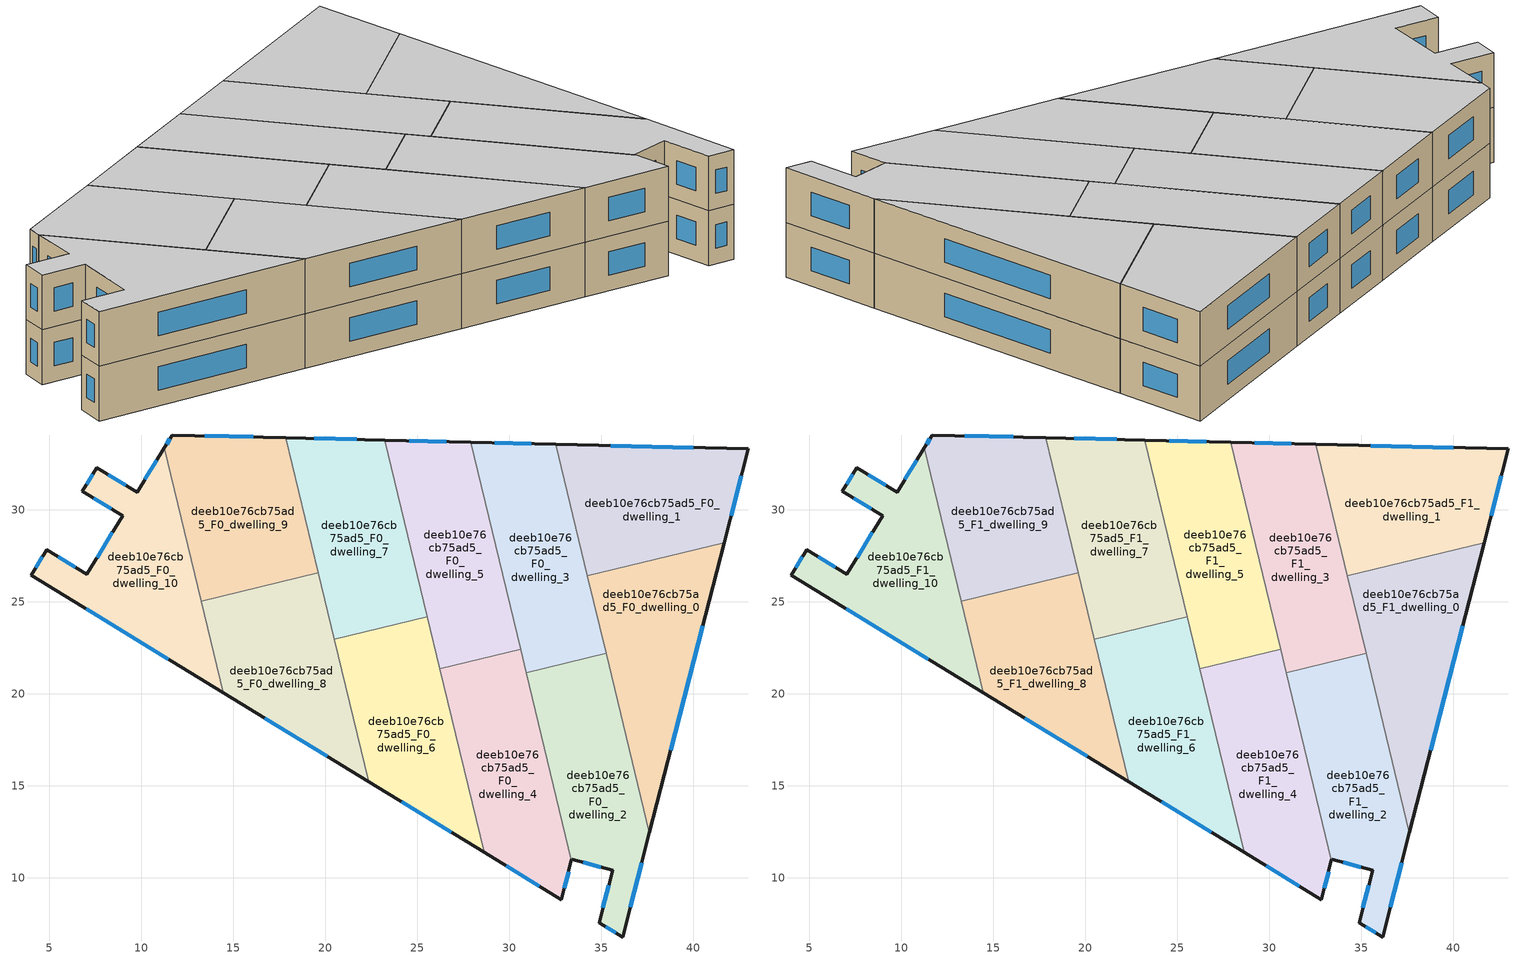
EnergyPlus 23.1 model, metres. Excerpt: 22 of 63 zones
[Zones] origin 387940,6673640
deeb10e76cb75ad5_F0_dwelling_0
 floor ground (EU_floor_Construction): 41.68,28.2 37.62,12.44 34.26,26.41 z0
 wall outside (EU_wall_Construction): 37.62,12.44 41.68,28.2 z0:3
 wall to deeb10e76cb75ad5_F0_dwelling_1 (EU_wall_Construction): 41.68,28.2 34.26,26.41 z0:3
 wall to deeb10e76cb75ad5_F0_dwelling_2 (EU_wall_Construction): 35.27,22.19 37.62,12.44 z0:3
 wall to deeb10e76cb75ad5_F0_dwelling_3 (EU_wall_Construction): 34.26,26.41 35.27,22.19 z0:3
 window (EU_Window_Construction): 38.78,16.94 40.52,23.7 z0.86:2.14
deeb10e76cb75ad5_F0_dwelling_1
 floor ground (EU_floor_Construction): 43,33.3 41.68,28.2 34.26,26.41 32.53,33.55 z0
 wall outside (EU_wall_Construction): 41.68,28.2 43,33.3 32.53,33.55 z0:3
 wall to deeb10e76cb75ad5_F0_dwelling_3 (EU_wall_Construction): 32.53,33.55 34.26,26.41 z0:3
 window (EU_Window_Construction): 42.06,29.66 42.62,31.84 / 40.01,33.37 35.52,33.48 z0.86:2.14
deeb10e76cb75ad5_F0_dwelling_10
 floor ground (EU_floor_Construction): 11.26,33.37 14.47,20.05 4.02,26.44 4.87,27.82 7.05,26.49 9,29.67 6.81,31.01 7.6,32.29 9.78,30.95 z0
 wall outside (EU_wall_Construction): 11.26,33.37 9.78,30.95 7.6,32.29 6.81,31.01 9,29.67 7.05,26.49 4.87,27.82 4.02,26.44 14.47,20.05 z0:3
 wall to deeb10e76cb75ad5_F0_dwelling_9 (EU_wall_Construction): 13.27,25.03 11.26,33.37 z0:3
 wall to deeb10e76cb75ad5_F0_dwelling_8 (EU_wall_Construction): 14.47,20.05 13.27,25.03 z0:3
 window (EU_Window_Construction): 8.44,28.76 7.61,27.4 / 7.44,30.62 8.37,30.05 / 7.37,31.92 7.04,31.37 / 9.16,31.33 8.22,31.9 / 10.84,32.68 10.2,31.64 / 7.01,24.62 11.49,21.88 / 4.63,27.43 4.27,26.84 / 6.43,26.87 5.49,27.44 z0.86:2.14
deeb10e76cb75ad5_F0_dwelling_2
 floor ground (EU_floor_Construction): 35.27,22.19 37.62,12.44 36.16,6.78 34.88,7.56 35.62,10.42 33.4,10.99 33.38,10.94 30.92,21.14 z0
 wall outside (EU_wall_Construction): 33.38,10.94 33.4,10.99 35.62,10.42 34.88,7.56 36.16,6.78 37.62,12.44 z0:3
 wall to deeb10e76cb75ad5_F0_dwelling_3 (EU_wall_Construction): 35.27,22.19 30.92,21.14 z0:3
 wall to deeb10e76cb75ad5_F0_dwelling_4 (EU_wall_Construction): 30.92,21.14 33.38,10.94 z0:3
 window (EU_Window_Construction): 35.25,7.34 35.8,7 / 35.41,9.6 35.09,8.38 / 34.03,10.83 34.98,10.58 / 36.58,8.4 37.2,10.82 z0.86:2.14
deeb10e76cb75ad5_F0_dwelling_3
 floor ground (EU_floor_Construction): 32.53,33.55 35.27,22.19 30.92,21.14 27.91,33.67 z0
 wall outside (EU_wall_Construction): 32.53,33.55 27.91,33.67 z0:3
 wall to deeb10e76cb75ad5_F0_dwelling_5 (EU_wall_Construction): 27.91,33.67 30.62,22.41 z0:3
 wall to deeb10e76cb75ad5_F0_dwelling_4 (EU_wall_Construction): 30.62,22.41 30.92,21.14 z0:3
 window (EU_Window_Construction): 31.21,33.58 29.23,33.63 z0.86:2.14
deeb10e76cb75ad5_F0_dwelling_4
 floor ground (EU_floor_Construction): 30.62,22.41 33.38,10.94 32.84,8.82 28.64,11.39 26.23,21.36 z0
 wall outside (EU_wall_Construction): 28.64,11.39 32.84,8.82 33.38,10.94 z0:3
 wall to deeb10e76cb75ad5_F0_dwelling_5 (EU_wall_Construction): 30.62,22.41 26.23,21.36 z0:3
 wall to deeb10e76cb75ad5_F0_dwelling_6 (EU_wall_Construction): 26.23,21.36 28.64,11.39 z0:3
 window (EU_Window_Construction): 29.84,10.65 31.64,9.55 / 32.99,9.42 33.23,10.33 z0.86:2.14
deeb10e76cb75ad5_F0_dwelling_5
 floor ground (EU_floor_Construction): 27.91,33.67 30.62,22.41 26.23,21.36 23.24,33.78 z0
 wall outside (EU_wall_Construction): 27.91,33.67 23.24,33.78 z0:3
 wall to deeb10e76cb75ad5_F0_dwelling_7 (EU_wall_Construction): 23.24,33.78 25.55,24.18 z0:3
 wall to deeb10e76cb75ad5_F0_dwelling_6 (EU_wall_Construction): 25.55,24.18 26.23,21.36 z0:3
 window (EU_Window_Construction): 26.57,33.7 24.58,33.75 z0.86:2.14
deeb10e76cb75ad5_F0_dwelling_6
 floor ground (EU_floor_Construction): 25.55,24.18 28.64,11.39 22.36,15.22 20.5,22.96 z0
 wall outside (EU_wall_Construction): 22.36,15.22 28.64,11.39 z0:3
 wall to deeb10e76cb75ad5_F0_dwelling_7 (EU_wall_Construction): 25.55,24.18 20.5,22.96 z0:3
 wall to deeb10e76cb75ad5_F0_dwelling_8 (EU_wall_Construction): 20.5,22.96 22.36,15.22 z0:3
 window (EU_Window_Construction): 24.16,14.13 26.84,12.48 z0.86:2.14
deeb10e76cb75ad5_F0_dwelling_7
 floor ground (EU_floor_Construction): 23.24,33.78 25.55,24.18 20.5,22.96 17.86,33.91 z0
 wall outside (EU_wall_Construction): 23.24,33.78 17.86,33.91 z0:3
 wall to deeb10e76cb75ad5_F0_dwelling_9 (EU_wall_Construction): 17.86,33.91 19.63,26.56 z0:3
 wall to deeb10e76cb75ad5_F0_dwelling_8 (EU_wall_Construction): 19.63,26.56 20.5,22.97 z0:3
 window (EU_Window_Construction): 21.7,33.82 19.4,33.87 z0.86:2.14
deeb10e76cb75ad5_F0_dwelling_8
 floor ground (EU_floor_Construction): 19.63,26.57 22.36,15.22 14.47,20.05 13.27,25.03 z0
 wall outside (EU_wall_Construction): 14.47,20.05 22.36,15.22 z0:3
 wall to deeb10e76cb75ad5_F0_dwelling_9 (EU_wall_Construction): 19.63,26.57 13.27,25.03 z0:3
 window (EU_Window_Construction): 16.73,18.67 20.11,16.6 z0.86:2.14
deeb10e76cb75ad5_F0_dwelling_9
 floor ground (EU_floor_Construction): 17.86,33.91 19.63,26.57 13.27,25.03 11.26,33.37 11.68,34.06 z0
 wall outside (EU_wall_Construction): 17.86,33.91 11.68,34.06 11.26,33.37 z0:3
 window (EU_Window_Construction): 11.56,33.86 11.38,33.57 / 16.1,33.95 13.45,34.02 z0.86:2.14
deeb10e76cb75ad5_F1_dwelling_0
 floor to deeb10e76cb75ad5_F0_dwelling_0 (EU_floor_Construction): 41.68,28.2 37.62,12.44 34.26,26.41 z3
 wall outside (EU_wall_Construction): 37.62,12.44 41.68,28.2 z3:6
 wall to deeb10e76cb75ad5_F1_dwelling_1 (EU_wall_Construction): 41.68,28.2 34.26,26.41 z3:6
 wall to deeb10e76cb75ad5_F1_dwelling_2 (EU_wall_Construction): 35.27,22.19 37.62,12.44 z3:6
 wall to deeb10e76cb75ad5_F1_dwelling_3 (EU_wall_Construction): 34.26,26.41 35.27,22.19 z3:6
 window (EU_Window_Construction): 38.78,16.94 40.52,23.7 z3.86:5.14
 ceiling to deeb10e76cb75ad5_F2_dwelling_0 (EU_floor_Construction): 37.62,12.44 41.68,28.2 34.26,26.41 z6
deeb10e76cb75ad5_F1_dwelling_1
 floor to deeb10e76cb75ad5_F0_dwelling_1 (EU_floor_Construction): 43,33.3 41.68,28.2 34.26,26.41 32.53,33.55 z3
 wall outside (EU_wall_Construction): 41.68,28.2 43,33.3 32.53,33.55 z3:6
 wall to deeb10e76cb75ad5_F1_dwelling_3 (EU_wall_Construction): 32.53,33.55 34.26,26.41 z3:6
 window (EU_Window_Construction): 42.06,29.66 42.62,31.84 / 40.01,33.37 35.52,33.48 z3.86:5.14
 ceiling to deeb10e76cb75ad5_F2_dwelling_1 (EU_floor_Construction): 41.68,28.2 43,33.3 32.53,33.55 34.26,26.41 z6
deeb10e76cb75ad5_F1_dwelling_10
 floor to deeb10e76cb75ad5_F0_dwelling_10 (EU_floor_Construction): 11.26,33.37 14.47,20.05 4.02,26.44 4.87,27.82 7.05,26.49 9,29.67 6.81,31.01 7.6,32.29 9.78,30.95 z3
 wall outside (EU_wall_Construction): 11.26,33.37 9.78,30.95 7.6,32.29 6.81,31.01 9,29.67 7.05,26.49 4.87,27.82 4.02,26.44 14.47,20.05 z3:6
 wall to deeb10e76cb75ad5_F1_dwelling_9 (EU_wall_Construction): 13.27,25.03 11.26,33.37 z3:6
 wall to deeb10e76cb75ad5_F1_dwelling_8 (EU_wall_Construction): 14.47,20.05 13.27,25.03 z3:6
 window (EU_Window_Construction): 8.44,28.76 7.61,27.4 / 7.44,30.62 8.37,30.05 / 7.37,31.92 7.04,31.37 / 9.16,31.33 8.22,31.9 / 10.84,32.68 10.2,31.64 / 7.01,24.62 11.49,21.88 / 4.63,27.43 4.27,26.84 / 6.43,26.87 5.49,27.44 z3.86:5.14
 ceiling to deeb10e76cb75ad5_F2_dwelling_10 (EU_floor_Construction): 14.47,20.05 11.26,33.37 9.78,30.95 7.6,32.29 6.81,31.01 9,29.67 7.05,26.49 4.87,27.82 4.02,26.44 z6
deeb10e76cb75ad5_F1_dwelling_2
 floor to deeb10e76cb75ad5_F0_dwelling_2 (EU_floor_Construction): 35.27,22.19 37.62,12.44 36.16,6.78 34.88,7.56 35.62,10.42 33.4,10.99 33.38,10.94 30.92,21.14 z3
 wall outside (EU_wall_Construction): 33.38,10.94 33.4,10.99 35.62,10.42 34.88,7.56 36.16,6.78 37.62,12.44 z3:6
 wall to deeb10e76cb75ad5_F1_dwelling_3 (EU_wall_Construction): 35.27,22.19 30.92,21.14 z3:6
 wall to deeb10e76cb75ad5_F1_dwelling_4 (EU_wall_Construction): 30.92,21.14 33.38,10.94 z3:6
 window (EU_Window_Construction): 35.25,7.34 35.8,7 / 35.41,9.6 35.09,8.38 / 34.03,10.83 34.98,10.58 / 36.58,8.4 37.2,10.82 z3.86:5.14
 ceiling to deeb10e76cb75ad5_F2_dwelling_2 (EU_floor_Construction): 36.16,6.78 37.62,12.44 35.27,22.19 30.92,21.14 33.38,10.94 33.4,10.99 35.62,10.42 34.88,7.56 z6
deeb10e76cb75ad5_F1_dwelling_3
 floor to deeb10e76cb75ad5_F0_dwelling_3 (EU_floor_Construction): 32.53,33.55 35.27,22.19 30.92,21.14 27.91,33.67 z3
 wall outside (EU_wall_Construction): 32.53,33.55 27.91,33.67 z3:6
 wall to deeb10e76cb75ad5_F1_dwelling_5 (EU_wall_Construction): 27.91,33.67 30.62,22.41 z3:6
 wall to deeb10e76cb75ad5_F1_dwelling_4 (EU_wall_Construction): 30.62,22.41 30.92,21.14 z3:6
 window (EU_Window_Construction): 31.21,33.58 29.23,33.63 z3.86:5.14
 ceiling to deeb10e76cb75ad5_F2_dwelling_3 (EU_floor_Construction): 35.27,22.19 32.53,33.55 27.91,33.67 30.92,21.14 z6
deeb10e76cb75ad5_F1_dwelling_4
 floor to deeb10e76cb75ad5_F0_dwelling_4 (EU_floor_Construction): 30.62,22.41 33.38,10.94 32.84,8.82 28.64,11.39 26.23,21.36 z3
 wall outside (EU_wall_Construction): 28.64,11.39 32.84,8.82 33.38,10.94 z3:6
 wall to deeb10e76cb75ad5_F1_dwelling_5 (EU_wall_Construction): 30.62,22.41 26.23,21.36 z3:6
 wall to deeb10e76cb75ad5_F1_dwelling_6 (EU_wall_Construction): 26.23,21.36 28.64,11.39 z3:6
 window (EU_Window_Construction): 29.84,10.65 31.64,9.55 / 32.99,9.42 33.23,10.33 z3.86:5.14
 ceiling to deeb10e76cb75ad5_F2_dwelling_4 (EU_floor_Construction): 32.84,8.82 33.38,10.94 30.62,22.41 26.23,21.36 28.64,11.39 z6
deeb10e76cb75ad5_F1_dwelling_5
 floor to deeb10e76cb75ad5_F0_dwelling_5 (EU_floor_Construction): 27.91,33.67 30.62,22.41 26.23,21.36 23.24,33.78 z3
 wall outside (EU_wall_Construction): 27.91,33.67 23.24,33.78 z3:6
 wall to deeb10e76cb75ad5_F1_dwelling_7 (EU_wall_Construction): 23.24,33.78 25.55,24.18 z3:6
 wall to deeb10e76cb75ad5_F1_dwelling_6 (EU_wall_Construction): 25.55,24.18 26.23,21.36 z3:6
 window (EU_Window_Construction): 26.57,33.7 24.58,33.75 z3.86:5.14
 ceiling to deeb10e76cb75ad5_F2_dwelling_5 (EU_floor_Construction): 30.62,22.41 27.91,33.67 23.24,33.78 26.23,21.36 z6
deeb10e76cb75ad5_F1_dwelling_6
 floor to deeb10e76cb75ad5_F0_dwelling_6 (EU_floor_Construction): 25.55,24.18 28.64,11.39 22.36,15.22 20.5,22.96 z3
 wall outside (EU_wall_Construction): 22.36,15.22 28.64,11.39 z3:6
 wall to deeb10e76cb75ad5_F1_dwelling_7 (EU_wall_Construction): 25.55,24.18 20.5,22.96 z3:6
 wall to deeb10e76cb75ad5_F1_dwelling_8 (EU_wall_Construction): 20.5,22.96 22.36,15.22 z3:6
 window (EU_Window_Construction): 24.16,14.13 26.84,12.48 z3.86:5.14
 ceiling to deeb10e76cb75ad5_F2_dwelling_6 (EU_floor_Construction): 28.64,11.39 25.55,24.18 20.5,22.96 22.36,15.22 z6
deeb10e76cb75ad5_F1_dwelling_7
 floor to deeb10e76cb75ad5_F0_dwelling_7 (EU_floor_Construction): 23.24,33.78 25.55,24.18 20.5,22.96 17.86,33.91 z3
 wall outside (EU_wall_Construction): 23.24,33.78 17.86,33.91 z3:6
 wall to deeb10e76cb75ad5_F1_dwelling_9 (EU_wall_Construction): 17.86,33.91 19.63,26.56 z3:6
 wall to deeb10e76cb75ad5_F1_dwelling_8 (EU_wall_Construction): 19.63,26.56 20.5,22.97 z3:6
 window (EU_Window_Construction): 21.7,33.82 19.4,33.87 z3.86:5.14
 ceiling to deeb10e76cb75ad5_F2_dwelling_7 (EU_floor_Construction): 25.55,24.18 23.24,33.78 17.86,33.91 20.5,22.96 z6
deeb10e76cb75ad5_F1_dwelling_8
 floor to deeb10e76cb75ad5_F0_dwelling_8 (EU_floor_Construction): 19.63,26.57 22.36,15.22 14.47,20.05 13.27,25.03 z3
 wall outside (EU_wall_Construction): 14.47,20.05 22.36,15.22 z3:6
 wall to deeb10e76cb75ad5_F1_dwelling_9 (EU_wall_Construction): 19.63,26.57 13.27,25.03 z3:6
 window (EU_Window_Construction): 16.73,18.67 20.11,16.6 z3.86:5.14
 ceiling to deeb10e76cb75ad5_F2_dwelling_8 (EU_floor_Construction): 22.36,15.22 19.63,26.57 13.27,25.03 14.47,20.05 z6
deeb10e76cb75ad5_F1_dwelling_9
 floor to deeb10e76cb75ad5_F0_dwelling_9 (EU_floor_Construction): 17.86,33.91 19.63,26.57 13.27,25.03 11.26,33.37 11.68,34.06 z3
 wall outside (EU_wall_Construction): 17.86,33.91 11.68,34.06 11.26,33.37 z3:6
 window (EU_Window_Construction): 11.56,33.86 11.38,33.57 / 16.1,33.95 13.45,34.02 z3.86:5.14
 ceiling to deeb10e76cb75ad5_F2_dwelling_9 (EU_floor_Construction): 19.63,26.57 17.86,33.91 11.68,34.06 11.26,33.37 13.27,25.03 z6
[Building]
EU S2 Campaign: North Axis=0; Terrain=City; Solar Distribution=FullExterior
[Site:Location]
Helsinki-Vantaa.AP: Latitude=60.317; Longitude=24.963; Time Zone=2; Elevation=54.6
[SizingPeriod:WeatherFileDays]
AnnualSizingPeriod: Begin Month=1; Begin Day of Month=1; End Month=12; End Day of Month=31; Day of Week for Start Day=Monday; Use Weather File Daylight Saving Period=No; Use Weather File Rain and Snow Indicators=No
[MATERIAL]
EU_InternalMass_Material: Roughness=MediumRough; Thickness=0.1; Conductivity=1; Density=1800; Specific Heat=900; Thermal Absorptance=0.9; Solar Absorptance=0.7; Visible Absorptance=0.7
[MATERIAL:NOMASS] Roughness=MediumRough; Thermal Absorptance=0.9; Solar Absorptance=0.7; Visible Absorptance=0.7
Name | Thermal Resistance
EU_wall_NoMass | 5.91765
EU_floor_NoMass | 6.2875
[WINDOWMATERIAL:SIMPLEGLAZINGSYSTEM]
EU_Window_SimpleGlazing: UFactor=0.994035; Solar Heat Gain Coefficient=0.7; Visible Transmittance=0.7
[CONSTRUCTION]
EU_wall_Construction: EU_wall_NoMass
EU_floor_Construction: EU_floor_NoMass
EU_Window_Construction: EU_Window_SimpleGlazing
EU_InternalMass_Construction: EU_InternalMass_Material
[ZONE] Type=1; Multiplier=1; Ceiling Height=autocalculate; Floor Area=autocalculate; Part of Total Floor Area=Yes
Name | Volume
deeb10e76cb75ad5_F0_dwelling_0; deeb10e76cb75ad5_F1_dwelling_0 | 164.743
deeb10e76cb75ad5_F0_dwelling_1; deeb10e76cb75ad5_F1_dwelling_1; deeb10e76cb75ad5_F0_dwelling_4; deeb10e76cb75ad5_F1_dwelling_4 | 164.75
deeb10e76cb75ad5_F0_dwelling_10; deeb10e76cb75ad5_F1_dwelling_10 | 164.766
deeb10e76cb75ad5_F0_dwelling_2; deeb10e76cb75ad5_F1_dwelling_2; deeb10e76cb75ad5_F0_dwelling_9; deeb10e76cb75ad5_F1_dwelling_9 | 164.728
deeb10e76cb75ad5_F0_dwelling_3; deeb10e76cb75ad5_F1_dwelling_3 | 164.747
deeb10e76cb75ad5_F0_dwelling_5; deeb10e76cb75ad5_F1_dwelling_5 | 164.716
deeb10e76cb75ad5_F0_dwelling_6; deeb10e76cb75ad5_F1_dwelling_6; deeb10e76cb75ad5_F0_dwelling_8; deeb10e76cb75ad5_F1_dwelling_8 | 164.767
deeb10e76cb75ad5_F0_dwelling_7; deeb10e76cb75ad5_F1_dwelling_7 | 164.772
[INTERNALMASS] Construction=EU_InternalMass_Construction
Name | Zone or ZoneList | Surface Area
deeb10e76cb75ad5_F0_dwelling_0_EU_InternalMass | deeb10e76cb75ad5_F0_dwelling_0 | 54.9181
deeb10e76cb75ad5_F0_dwelling_1_EU_InternalMass | deeb10e76cb75ad5_F0_dwelling_1 | 54.9168
deeb10e76cb75ad5_F0_dwelling_2_EU_InternalMass | deeb10e76cb75ad5_F0_dwelling_2 | 54.9099
deeb10e76cb75ad5_F0_dwelling_3_EU_InternalMass | deeb10e76cb75ad5_F0_dwelling_3 | 54.916
deeb10e76cb75ad5_F0_dwelling_4_EU_InternalMass | deeb10e76cb75ad5_F0_dwelling_4 | 54.9154
deeb10e76cb75ad5_F0_dwelling_5_EU_InternalMass | deeb10e76cb75ad5_F0_dwelling_5 | 54.907
deeb10e76cb75ad5_F0_dwelling_6_EU_InternalMass | deeb10e76cb75ad5_F0_dwelling_6 | 54.923
deeb10e76cb75ad5_F0_dwelling_7_EU_InternalMass | deeb10e76cb75ad5_F0_dwelling_7 | 54.9239
deeb10e76cb75ad5_F0_dwelling_8_EU_InternalMass | deeb10e76cb75ad5_F0_dwelling_8 | 54.9202
deeb10e76cb75ad5_F0_dwelling_9_EU_InternalMass | deeb10e76cb75ad5_F0_dwelling_9 | 54.9083
deeb10e76cb75ad5_F0_dwelling_10_EU_InternalMass | deeb10e76cb75ad5_F0_dwelling_10 | 54.9219
deeb10e76cb75ad5_F1_dwelling_0_EU_InternalMass | deeb10e76cb75ad5_F1_dwelling_0 | 54.9181
deeb10e76cb75ad5_F1_dwelling_1_EU_InternalMass | deeb10e76cb75ad5_F1_dwelling_1 | 54.9168
deeb10e76cb75ad5_F1_dwelling_2_EU_InternalMass | deeb10e76cb75ad5_F1_dwelling_2 | 54.9099
deeb10e76cb75ad5_F1_dwelling_3_EU_InternalMass | deeb10e76cb75ad5_F1_dwelling_3 | 54.916
deeb10e76cb75ad5_F1_dwelling_4_EU_InternalMass | deeb10e76cb75ad5_F1_dwelling_4 | 54.9154
deeb10e76cb75ad5_F1_dwelling_5_EU_InternalMass | deeb10e76cb75ad5_F1_dwelling_5 | 54.907
deeb10e76cb75ad5_F1_dwelling_6_EU_InternalMass | deeb10e76cb75ad5_F1_dwelling_6 | 54.923
deeb10e76cb75ad5_F1_dwelling_7_EU_InternalMass | deeb10e76cb75ad5_F1_dwelling_7 | 54.9239
deeb10e76cb75ad5_F1_dwelling_8_EU_InternalMass | deeb10e76cb75ad5_F1_dwelling_8 | 54.9202
deeb10e76cb75ad5_F1_dwelling_9_EU_InternalMass | deeb10e76cb75ad5_F1_dwelling_9 | 54.9083
deeb10e76cb75ad5_F1_dwelling_10_EU_InternalMass | deeb10e76cb75ad5_F1_dwelling_10 | 54.9219
[OTHEREQUIPMENT] Fuel Type=Electricity; Design Level Calculation Method=Watts/Area; Power per Zone Floor Area=1; Fraction Latent=0; Fraction Radiant=0; Fraction Lost=0; Carbon Dioxide Generation Rate=0; EndUse Subcategory=EU_Step8_InternalGains
Name | Zone or ZoneList or Space or SpaceList | Schedule
EU_Step8_InternalGain_deeb10e76cb75ad5_F0_dwelling_0_f000 | deeb10e76cb75ad5_F0_dwelling_0 | EU_Step8_GainSchedule_deeb10e76cb75ad5_F0_dwelling_0_f000
EU_Step8_InternalGain_deeb10e76cb75ad5_F0_dwelling_1_f000 | deeb10e76cb75ad5_F0_dwelling_1 | EU_Step8_GainSchedule_deeb10e76cb75ad5_F0_dwelling_1_f000
EU_Step8_InternalGain_deeb10e76cb75ad5_F0_dwelling_2_f000 | deeb10e76cb75ad5_F0_dwelling_2 | EU_Step8_GainSchedule_deeb10e76cb75ad5_F0_dwelling_2_f000
EU_Step8_InternalGain_deeb10e76cb75ad5_F0_dwelling_3_f000 | deeb10e76cb75ad5_F0_dwelling_3 | EU_Step8_GainSchedule_deeb10e76cb75ad5_F0_dwelling_3_f000
EU_Step8_InternalGain_deeb10e76cb75ad5_F0_dwelling_4_f000 | deeb10e76cb75ad5_F0_dwelling_4 | EU_Step8_GainSchedule_deeb10e76cb75ad5_F0_dwelling_4_f000
EU_Step8_InternalGain_deeb10e76cb75ad5_F0_dwelling_5_f000 | deeb10e76cb75ad5_F0_dwelling_5 | EU_Step8_GainSchedule_deeb10e76cb75ad5_F0_dwelling_5_f000
EU_Step8_InternalGain_deeb10e76cb75ad5_F0_dwelling_6_f000 | deeb10e76cb75ad5_F0_dwelling_6 | EU_Step8_GainSchedule_deeb10e76cb75ad5_F0_dwelling_6_f000
EU_Step8_InternalGain_deeb10e76cb75ad5_F0_dwelling_7_f000 | deeb10e76cb75ad5_F0_dwelling_7 | EU_Step8_GainSchedule_deeb10e76cb75ad5_F0_dwelling_7_f000
EU_Step8_InternalGain_deeb10e76cb75ad5_F0_dwelling_8_f000 | deeb10e76cb75ad5_F0_dwelling_8 | EU_Step8_GainSchedule_deeb10e76cb75ad5_F0_dwelling_8_f000
EU_Step8_InternalGain_deeb10e76cb75ad5_F0_dwelling_9_f000 | deeb10e76cb75ad5_F0_dwelling_9 | EU_Step8_GainSchedule_deeb10e76cb75ad5_F0_dwelling_9_f000
EU_Step8_InternalGain_deeb10e76cb75ad5_F0_dwelling_10_f000 | deeb10e76cb75ad5_F0_dwelling_10 | EU_Step8_GainSchedule_deeb10e76cb75ad5_F0_dwelling_10_f000
EU_Step8_InternalGain_deeb10e76cb75ad5_F1_dwelling_0_f000 | deeb10e76cb75ad5_F1_dwelling_0 | EU_Step8_GainSchedule_deeb10e76cb75ad5_F1_dwelling_0_f000
EU_Step8_InternalGain_deeb10e76cb75ad5_F1_dwelling_1_f000 | deeb10e76cb75ad5_F1_dwelling_1 | EU_Step8_GainSchedule_deeb10e76cb75ad5_F1_dwelling_1_f000
EU_Step8_InternalGain_deeb10e76cb75ad5_F1_dwelling_2_f000 | deeb10e76cb75ad5_F1_dwelling_2 | EU_Step8_GainSchedule_deeb10e76cb75ad5_F1_dwelling_2_f000
EU_Step8_InternalGain_deeb10e76cb75ad5_F1_dwelling_3_f000 | deeb10e76cb75ad5_F1_dwelling_3 | EU_Step8_GainSchedule_deeb10e76cb75ad5_F1_dwelling_3_f000
EU_Step8_InternalGain_deeb10e76cb75ad5_F1_dwelling_4_f000 | deeb10e76cb75ad5_F1_dwelling_4 | EU_Step8_GainSchedule_deeb10e76cb75ad5_F1_dwelling_4_f000
EU_Step8_InternalGain_deeb10e76cb75ad5_F1_dwelling_5_f000 | deeb10e76cb75ad5_F1_dwelling_5 | EU_Step8_GainSchedule_deeb10e76cb75ad5_F1_dwelling_5_f000
EU_Step8_InternalGain_deeb10e76cb75ad5_F1_dwelling_6_f000 | deeb10e76cb75ad5_F1_dwelling_6 | EU_Step8_GainSchedule_deeb10e76cb75ad5_F1_dwelling_6_f000
EU_Step8_InternalGain_deeb10e76cb75ad5_F1_dwelling_7_f000 | deeb10e76cb75ad5_F1_dwelling_7 | EU_Step8_GainSchedule_deeb10e76cb75ad5_F1_dwelling_7_f000
EU_Step8_InternalGain_deeb10e76cb75ad5_F1_dwelling_8_f000 | deeb10e76cb75ad5_F1_dwelling_8 | EU_Step8_GainSchedule_deeb10e76cb75ad5_F1_dwelling_8_f000
EU_Step8_InternalGain_deeb10e76cb75ad5_F1_dwelling_9_f000 | deeb10e76cb75ad5_F1_dwelling_9 | EU_Step8_GainSchedule_deeb10e76cb75ad5_F1_dwelling_9_f000
EU_Step8_InternalGain_deeb10e76cb75ad5_F1_dwelling_10_f000 | deeb10e76cb75ad5_F1_dwelling_10 | EU_Step8_GainSchedule_deeb10e76cb75ad5_F1_dwelling_10_f000
[ZONEVENTILATION:DESIGNFLOWRATE] Schedule=EU_AlwaysOn; Design Flow Rate Calculation Method=AirChanges/Hour; Air Changes per Hour=0.596421; Ventilation Type=Natural; Fan Pressure Rise=0; Fan Total Efficiency=1; Constant Term Coefficient=1; Temperature Term Coefficient=0; Velocity Term Coefficient=0; Velocity Squared Term Coefficient=0; Minimum Indoor Temperature=-100; Maximum Indoor Temperature=100; Delta Temperature=-100; Minimum Outdoor Temperature=-100; Maximum Outdoor Temperature=100; Maximum Wind Speed=40
Name | Zone or ZoneList or Space or SpaceList
EU_ConstantAir_deeb10e76cb75ad5_F0_dwelling_0 | deeb10e76cb75ad5_F0_dwelling_0
EU_ConstantAir_deeb10e76cb75ad5_F0_dwelling_1 | deeb10e76cb75ad5_F0_dwelling_1
EU_ConstantAir_deeb10e76cb75ad5_F0_dwelling_2 | deeb10e76cb75ad5_F0_dwelling_2
EU_ConstantAir_deeb10e76cb75ad5_F0_dwelling_3 | deeb10e76cb75ad5_F0_dwelling_3
EU_ConstantAir_deeb10e76cb75ad5_F0_dwelling_4 | deeb10e76cb75ad5_F0_dwelling_4
EU_ConstantAir_deeb10e76cb75ad5_F0_dwelling_5 | deeb10e76cb75ad5_F0_dwelling_5
EU_ConstantAir_deeb10e76cb75ad5_F0_dwelling_6 | deeb10e76cb75ad5_F0_dwelling_6
EU_ConstantAir_deeb10e76cb75ad5_F0_dwelling_7 | deeb10e76cb75ad5_F0_dwelling_7
EU_ConstantAir_deeb10e76cb75ad5_F0_dwelling_8 | deeb10e76cb75ad5_F0_dwelling_8
EU_ConstantAir_deeb10e76cb75ad5_F0_dwelling_9 | deeb10e76cb75ad5_F0_dwelling_9
EU_ConstantAir_deeb10e76cb75ad5_F0_dwelling_10 | deeb10e76cb75ad5_F0_dwelling_10
EU_ConstantAir_deeb10e76cb75ad5_F1_dwelling_0 | deeb10e76cb75ad5_F1_dwelling_0
EU_ConstantAir_deeb10e76cb75ad5_F1_dwelling_1 | deeb10e76cb75ad5_F1_dwelling_1
EU_ConstantAir_deeb10e76cb75ad5_F1_dwelling_2 | deeb10e76cb75ad5_F1_dwelling_2
EU_ConstantAir_deeb10e76cb75ad5_F1_dwelling_3 | deeb10e76cb75ad5_F1_dwelling_3
EU_ConstantAir_deeb10e76cb75ad5_F1_dwelling_4 | deeb10e76cb75ad5_F1_dwelling_4
EU_ConstantAir_deeb10e76cb75ad5_F1_dwelling_5 | deeb10e76cb75ad5_F1_dwelling_5
EU_ConstantAir_deeb10e76cb75ad5_F1_dwelling_6 | deeb10e76cb75ad5_F1_dwelling_6
EU_ConstantAir_deeb10e76cb75ad5_F1_dwelling_7 | deeb10e76cb75ad5_F1_dwelling_7
EU_ConstantAir_deeb10e76cb75ad5_F1_dwelling_8 | deeb10e76cb75ad5_F1_dwelling_8
EU_ConstantAir_deeb10e76cb75ad5_F1_dwelling_9 | deeb10e76cb75ad5_F1_dwelling_9
EU_ConstantAir_deeb10e76cb75ad5_F1_dwelling_10 | deeb10e76cb75ad5_F1_dwelling_10
[HVACTEMPLATE:THERMOSTAT] Constant Heating Setpoint=20; Constant Cooling Setpoint=50
EU_HeatOnly_deeb10e76cb75ad5_F0_dwelling_0; EU_HeatOnly_deeb10e76cb75ad5_F0_dwelling_1; EU_HeatOnly_deeb10e76cb75ad5_F0_dwelling_2; EU_HeatOnly_deeb10e76cb75ad5_F0_dwelling_3; EU_HeatOnly_deeb10e76cb75ad5_F0_dwelling_4; EU_HeatOnly_deeb10e76cb75ad5_F0_dwelling_5; EU_HeatOnly_deeb10e76cb75ad5_F0_dwelling_6; EU_HeatOnly_deeb10e76cb75ad5_F0_dwelling_7; EU_HeatOnly_deeb10e76cb75ad5_F0_dwelling_8; EU_HeatOnly_deeb10e76cb75ad5_F0_dwelling_9; EU_HeatOnly_deeb10e76cb75ad5_F0_dwelling_10; EU_HeatOnly_deeb10e76cb75ad5_F1_dwelling_0; EU_HeatOnly_deeb10e76cb75ad5_F1_dwelling_1; EU_HeatOnly_deeb10e76cb75ad5_F1_dwelling_2; EU_HeatOnly_deeb10e76cb75ad5_F1_dwelling_3; EU_HeatOnly_deeb10e76cb75ad5_F1_dwelling_4; EU_HeatOnly_deeb10e76cb75ad5_F1_dwelling_5; EU_HeatOnly_deeb10e76cb75ad5_F1_dwelling_6; EU_HeatOnly_deeb10e76cb75ad5_F1_dwelling_7; EU_HeatOnly_deeb10e76cb75ad5_F1_dwelling_8; EU_HeatOnly_deeb10e76cb75ad5_F1_dwelling_9; EU_HeatOnly_deeb10e76cb75ad5_F1_dwelling_10; EU_HeatOnly_deeb10e76cb75ad5_F2_dwelling_0; EU_HeatOnly_deeb10e76cb75ad5_F2_dwelling_1; EU_HeatOnly_deeb10e76cb75ad5_F2_dwelling_2; EU_HeatOnly_deeb10e76cb75ad5_F2_dwelling_3; EU_HeatOnly_deeb10e76cb75ad5_F2_dwelling_4; EU_HeatOnly_deeb10e76cb75ad5_F2_dwelling_5; EU_HeatOnly_deeb10e76cb75ad5_F2_dwelling_6; EU_HeatOnly_deeb10e76cb75ad5_F2_dwelling_7; EU_HeatOnly_deeb10e76cb75ad5_F2_dwelling_8; EU_HeatOnly_deeb10e76cb75ad5_F2_dwelling_9; EU_HeatOnly_deeb10e76cb75ad5_F2_dwelling_10; EU_HeatOnly_deeb10e76cb75ad5_F3_dwelling_0; EU_HeatOnly_deeb10e76cb75ad5_F3_dwelling_1; EU_HeatOnly_deeb10e76cb75ad5_F3_dwelling_2; EU_HeatOnly_deeb10e76cb75ad5_F3_dwelling_3; EU_HeatOnly_deeb10e76cb75ad5_F3_dwelling_4; EU_HeatOnly_deeb10e76cb75ad5_F3_dwelling_5; EU_HeatOnly_deeb10e76cb75ad5_F3_dwelling_6; EU_HeatOnly_deeb10e76cb75ad5_F3_dwelling_7; EU_HeatOnly_deeb10e76cb75ad5_F3_dwelling_8; EU_HeatOnly_deeb10e76cb75ad5_F3_dwelling_9; EU_HeatOnly_deeb10e76cb75ad5_F4_dwelling_0; EU_HeatOnly_deeb10e76cb75ad5_F4_dwelling_1; EU_HeatOnly_deeb10e76cb75ad5_F4_dwelling_2; EU_HeatOnly_deeb10e76cb75ad5_F4_dwelling_3; EU_HeatOnly_deeb10e76cb75ad5_F4_dwelling_4; EU_HeatOnly_deeb10e76cb75ad5_F4_dwelling_5; EU_HeatOnly_deeb10e76cb75ad5_F4_dwelling_6; EU_HeatOnly_deeb10e76cb75ad5_F4_dwelling_7; EU_HeatOnly_deeb10e76cb75ad5_F4_dwelling_8; EU_HeatOnly_deeb10e76cb75ad5_F4_dwelling_9; EU_HeatOnly_deeb10e76cb75ad5_F5_dwelling_0; EU_HeatOnly_deeb10e76cb75ad5_F5_dwelling_1; EU_HeatOnly_deeb10e76cb75ad5_F5_dwelling_2; EU_HeatOnly_deeb10e76cb75ad5_F5_dwelling_3; EU_HeatOnly_deeb10e76cb75ad5_F5_dwelling_4; EU_HeatOnly_deeb10e76cb75ad5_F5_dwelling_5; EU_HeatOnly_deeb10e76cb75ad5_F5_dwelling_6; EU_HeatOnly_deeb10e76cb75ad5_F5_dwelling_7; EU_HeatOnly_deeb10e76cb75ad5_F5_dwelling_8; EU_HeatOnly_deeb10e76cb75ad5_F5_dwelling_9
[HVACTEMPLATE:ZONE:IDEALLOADSAIRSYSTEM] System Availability Schedule=EU_AlwaysOn; Maximum Heating Supply Air Temperature=50; Minimum Cooling Supply Air Temperature=13; Maximum Heating Supply Air Humidity Ratio=0.0156; Minimum Cooling Supply Air Humidity Ratio=0.0077; Heating Limit=NoLimit; Cooling Limit=NoLimit; Heating Availability Schedule=EU_AlwaysOn; Cooling Availability Schedule=EU_CoolingOff; Dehumidification Control Type=ConstantSensibleHeatRatio; Cooling Sensible Heat Ratio=0.7; Dehumidification Setpoint=60; Humidification Control Type=None; Humidification Setpoint=30; Outdoor Air Method=None; Outdoor Air Flow Rate per Person=0.00944; Outdoor Air Flow Rate per Zone Floor Area=0; Outdoor Air Flow Rate per Zone=0; Demand Controlled Ventilation Type=None; Outdoor Air Economizer Type=NoEconomizer; Heat Recovery Type=None; Sensible Heat Recovery Effectiveness=0.7; Latent Heat Recovery Effectiveness=0.65
Name | Template Thermostat
deeb10e76cb75ad5_F0_dwelling_0 | EU_HeatOnly_deeb10e76cb75ad5_F0_dwelling_0
deeb10e76cb75ad5_F0_dwelling_1 | EU_HeatOnly_deeb10e76cb75ad5_F0_dwelling_1
deeb10e76cb75ad5_F0_dwelling_2 | EU_HeatOnly_deeb10e76cb75ad5_F0_dwelling_2
deeb10e76cb75ad5_F0_dwelling_3 | EU_HeatOnly_deeb10e76cb75ad5_F0_dwelling_3
deeb10e76cb75ad5_F0_dwelling_4 | EU_HeatOnly_deeb10e76cb75ad5_F0_dwelling_4
deeb10e76cb75ad5_F0_dwelling_5 | EU_HeatOnly_deeb10e76cb75ad5_F0_dwelling_5
deeb10e76cb75ad5_F0_dwelling_6 | EU_HeatOnly_deeb10e76cb75ad5_F0_dwelling_6
deeb10e76cb75ad5_F0_dwelling_7 | EU_HeatOnly_deeb10e76cb75ad5_F0_dwelling_7
deeb10e76cb75ad5_F0_dwelling_8 | EU_HeatOnly_deeb10e76cb75ad5_F0_dwelling_8
deeb10e76cb75ad5_F0_dwelling_9 | EU_HeatOnly_deeb10e76cb75ad5_F0_dwelling_9
deeb10e76cb75ad5_F0_dwelling_10 | EU_HeatOnly_deeb10e76cb75ad5_F0_dwelling_10
deeb10e76cb75ad5_F1_dwelling_0 | EU_HeatOnly_deeb10e76cb75ad5_F1_dwelling_0
deeb10e76cb75ad5_F1_dwelling_1 | EU_HeatOnly_deeb10e76cb75ad5_F1_dwelling_1
deeb10e76cb75ad5_F1_dwelling_2 | EU_HeatOnly_deeb10e76cb75ad5_F1_dwelling_2
deeb10e76cb75ad5_F1_dwelling_3 | EU_HeatOnly_deeb10e76cb75ad5_F1_dwelling_3
deeb10e76cb75ad5_F1_dwelling_4 | EU_HeatOnly_deeb10e76cb75ad5_F1_dwelling_4
deeb10e76cb75ad5_F1_dwelling_5 | EU_HeatOnly_deeb10e76cb75ad5_F1_dwelling_5
deeb10e76cb75ad5_F1_dwelling_6 | EU_HeatOnly_deeb10e76cb75ad5_F1_dwelling_6
deeb10e76cb75ad5_F1_dwelling_7 | EU_HeatOnly_deeb10e76cb75ad5_F1_dwelling_7
deeb10e76cb75ad5_F1_dwelling_8 | EU_HeatOnly_deeb10e76cb75ad5_F1_dwelling_8
deeb10e76cb75ad5_F1_dwelling_9 | EU_HeatOnly_deeb10e76cb75ad5_F1_dwelling_9
deeb10e76cb75ad5_F1_dwelling_10 | EU_HeatOnly_deeb10e76cb75ad5_F1_dwelling_10
[SIZING:ZONE] Zone Cooling Design Supply Air Temperature Input Method=SupplyAirTemperature; Zone Cooling Design Supply Air Temperature=13; Zone Heating Design Supply Air Temperature Input Method=SupplyAirTemperature; Zone Heating Design Supply Air Temperature=50; Zone Cooling Design Supply Air Humidity Ratio=0.008; Zone Heating Design Supply Air Humidity Ratio=0.008; Cooling Design Air Flow Method=DesignDay; Cooling Design Air Flow Rate=0; Cooling Minimum Air Flow per Zone Floor Area=0.000762; Cooling Minimum Air Flow=0; Cooling Minimum Air Flow Fraction=0.2; Heating Design Air Flow Method=DesignDay; Heating Design Air Flow Rate=0; Heating Maximum Air Flow per Zone Floor Area=0.002032; Heating Maximum Air Flow=0.141576; Heating Maximum Air Flow Fraction=0.3; Account for Dedicated Outdoor Air System=No; Dedicated Outdoor Air System Control Strategy=NeutralSupplyAir; Dedicated Outdoor Air Low Setpoint Temperature for Design=autosize; Dedicated Outdoor Air High Setpoint Temperature for Design=autosize; Zone Load Sizing Method=Sensible Load Only No Latent Load; Zone Latent Cooling Design Supply Air Humidity Ratio Input Method=HumidityRatioDifference; Zone Cooling Design Supply Air Humidity Ratio Difference=0.005; Zone Latent Heating Design Supply Air Humidity Ratio Input Method=HumidityRatioDifference; Zone Humidification Design Supply Air Humidity Ratio Difference=0.005
deeb10e76cb75ad5_F0_dwelling_0; deeb10e76cb75ad5_F0_dwelling_1; deeb10e76cb75ad5_F0_dwelling_2; deeb10e76cb75ad5_F0_dwelling_3; deeb10e76cb75ad5_F0_dwelling_4; deeb10e76cb75ad5_F0_dwelling_5; deeb10e76cb75ad5_F0_dwelling_6; deeb10e76cb75ad5_F0_dwelling_7; deeb10e76cb75ad5_F0_dwelling_8; deeb10e76cb75ad5_F0_dwelling_9; deeb10e76cb75ad5_F0_dwelling_10; deeb10e76cb75ad5_F1_dwelling_0; deeb10e76cb75ad5_F1_dwelling_1; deeb10e76cb75ad5_F1_dwelling_2; deeb10e76cb75ad5_F1_dwelling_3; deeb10e76cb75ad5_F1_dwelling_4; deeb10e76cb75ad5_F1_dwelling_5; deeb10e76cb75ad5_F1_dwelling_6; deeb10e76cb75ad5_F1_dwelling_7; deeb10e76cb75ad5_F1_dwelling_8; deeb10e76cb75ad5_F1_dwelling_9; deeb10e76cb75ad5_F1_dwelling_10
[SCHEDULE:CONSTANT]
Name | Hourly Value
EU_AlwaysOn | 1
EU_CoolingOff | 0
[SCHEDULE:FILE] Column Number=1; Rows to Skip at Top=0; Number of Hours of Data=8760; Column Separator=Comma; Interpolate to Timestep=No; Minutes per Item=60; Adjust Schedule for Daylight Savings=Yes
Name | File
EU_Step8_GainSchedule_deeb10e76cb75ad5_F0_dwelling_0_f000 | ../../schedules/deeb10e76cb75ad5/deeb10e76cb75ad5_F0_dwelling_0_f000_gain.csv
EU_Step8_GainSchedule_deeb10e76cb75ad5_F0_dwelling_1_f000 | ../../schedules/deeb10e76cb75ad5/deeb10e76cb75ad5_F0_dwelling_1_f000_gain.csv
EU_Step8_GainSchedule_deeb10e76cb75ad5_F0_dwelling_2_f000 | ../../schedules/deeb10e76cb75ad5/deeb10e76cb75ad5_F0_dwelling_2_f000_gain.csv
EU_Step8_GainSchedule_deeb10e76cb75ad5_F0_dwelling_3_f000 | ../../schedules/deeb10e76cb75ad5/deeb10e76cb75ad5_F0_dwelling_3_f000_gain.csv
EU_Step8_GainSchedule_deeb10e76cb75ad5_F0_dwelling_4_f000 | ../../schedules/deeb10e76cb75ad5/deeb10e76cb75ad5_F0_dwelling_4_f000_gain.csv
EU_Step8_GainSchedule_deeb10e76cb75ad5_F0_dwelling_5_f000 | ../../schedules/deeb10e76cb75ad5/deeb10e76cb75ad5_F0_dwelling_5_f000_gain.csv
EU_Step8_GainSchedule_deeb10e76cb75ad5_F0_dwelling_6_f000 | ../../schedules/deeb10e76cb75ad5/deeb10e76cb75ad5_F0_dwelling_6_f000_gain.csv
EU_Step8_GainSchedule_deeb10e76cb75ad5_F0_dwelling_7_f000 | ../../schedules/deeb10e76cb75ad5/deeb10e76cb75ad5_F0_dwelling_7_f000_gain.csv
EU_Step8_GainSchedule_deeb10e76cb75ad5_F0_dwelling_8_f000 | ../../schedules/deeb10e76cb75ad5/deeb10e76cb75ad5_F0_dwelling_8_f000_gain.csv
EU_Step8_GainSchedule_deeb10e76cb75ad5_F0_dwelling_9_f000 | ../../schedules/deeb10e76cb75ad5/deeb10e76cb75ad5_F0_dwelling_9_f000_gain.csv
EU_Step8_GainSchedule_deeb10e76cb75ad5_F0_dwelling_10_f000 | ../../schedules/deeb10e76cb75ad5/deeb10e76cb75ad5_F0_dwelling_10_f000_gain.csv
EU_Step8_GainSchedule_deeb10e76cb75ad5_F1_dwelling_0_f000 | ../../schedules/deeb10e76cb75ad5/deeb10e76cb75ad5_F1_dwelling_0_f000_gain.csv
EU_Step8_GainSchedule_deeb10e76cb75ad5_F1_dwelling_1_f000 | ../../schedules/deeb10e76cb75ad5/deeb10e76cb75ad5_F1_dwelling_1_f000_gain.csv
EU_Step8_GainSchedule_deeb10e76cb75ad5_F1_dwelling_2_f000 | ../../schedules/deeb10e76cb75ad5/deeb10e76cb75ad5_F1_dwelling_2_f000_gain.csv
EU_Step8_GainSchedule_deeb10e76cb75ad5_F1_dwelling_3_f000 | ../../schedules/deeb10e76cb75ad5/deeb10e76cb75ad5_F1_dwelling_3_f000_gain.csv
EU_Step8_GainSchedule_deeb10e76cb75ad5_F1_dwelling_4_f000 | ../../schedules/deeb10e76cb75ad5/deeb10e76cb75ad5_F1_dwelling_4_f000_gain.csv
EU_Step8_GainSchedule_deeb10e76cb75ad5_F1_dwelling_5_f000 | ../../schedules/deeb10e76cb75ad5/deeb10e76cb75ad5_F1_dwelling_5_f000_gain.csv
EU_Step8_GainSchedule_deeb10e76cb75ad5_F1_dwelling_6_f000 | ../../schedules/deeb10e76cb75ad5/deeb10e76cb75ad5_F1_dwelling_6_f000_gain.csv
EU_Step8_GainSchedule_deeb10e76cb75ad5_F1_dwelling_7_f000 | ../../schedules/deeb10e76cb75ad5/deeb10e76cb75ad5_F1_dwelling_7_f000_gain.csv
EU_Step8_GainSchedule_deeb10e76cb75ad5_F1_dwelling_8_f000 | ../../schedules/deeb10e76cb75ad5/deeb10e76cb75ad5_F1_dwelling_8_f000_gain.csv
EU_Step8_GainSchedule_deeb10e76cb75ad5_F1_dwelling_9_f000 | ../../schedules/deeb10e76cb75ad5/deeb10e76cb75ad5_F1_dwelling_9_f000_gain.csv
EU_Step8_GainSchedule_deeb10e76cb75ad5_F1_dwelling_10_f000 | ../../schedules/deeb10e76cb75ad5/deeb10e76cb75ad5_F1_dwelling_10_f000_gain.csv
